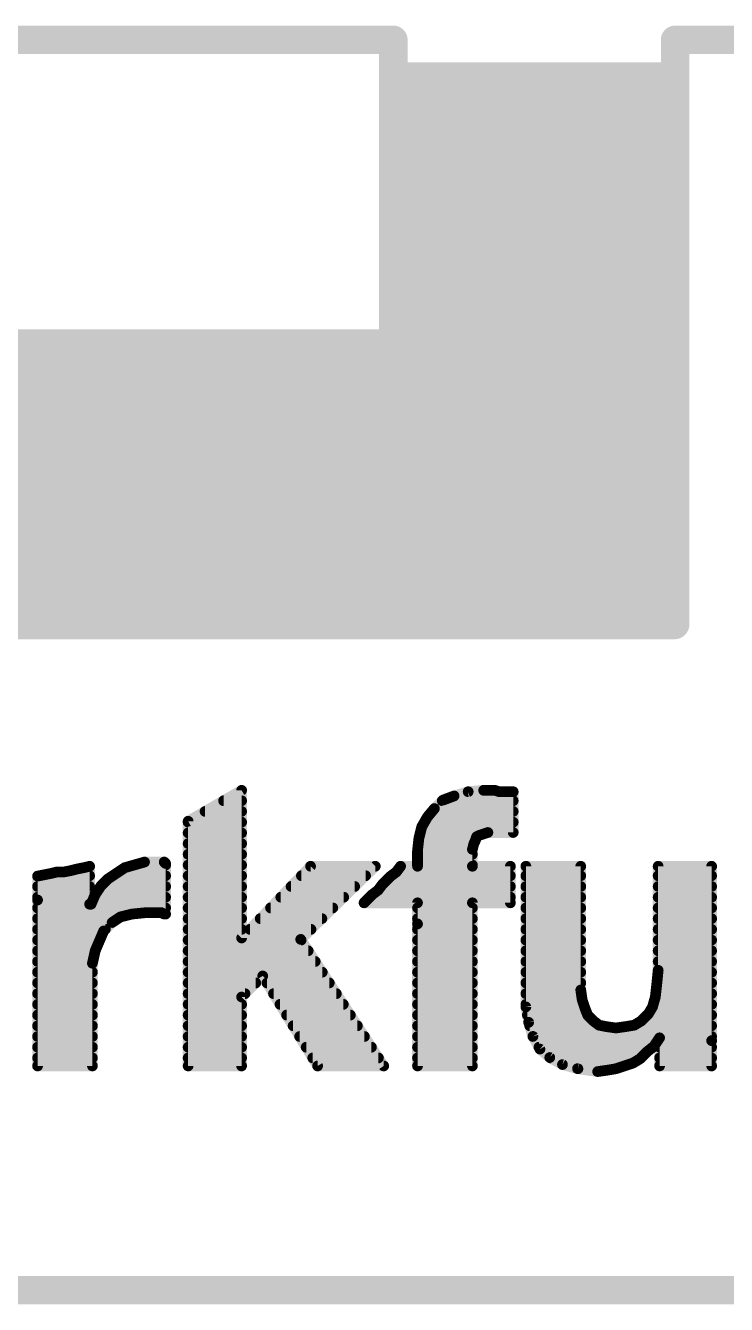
# Model space of a CAD drawing. Extents: x -38 to 69, y -31 to 38.
# Drawn here: x 9.55 to 14.53, y 20.73 to 29.82 of the extents above; entities that cross this region are included whole.
import ezdxf

# ---------------------------------------------------------------- set-up
doc = ezdxf.new("R2010")
doc.units = 0
for name, color, linetype in [('20', 53, 'CONTINUOUS'), ('21', 41, 'CONTINUOUS'), ('46', 140, 'CONTINUOUS')]:
    doc.layers.add(name, color=color, linetype=linetype)

# ---------------------------------------------------------------- blocks, each defined once
blk = doc.blocks.new('RECT')
blk.add_solid([(-0.5, -0.5), (0.5, -0.5), (-0.5, 0.5), (0.5, 0.5)])

msp = doc.modelspace()

# ---------------------------------------------------------------- linework, layer by layer
at = {"layer": '20', "const_width": 0.2032}
for points in [[(12.16, 29.718), (-3.556, 29.718)], [(12.16, 29.718), (12.16, 27.558)], [(14.163, 25.5626), (14.163, 29.718)], [(14.163, 29.718), (23.749, 29.718)], [(12.16, 27.558), (6.16, 27.558)], [(6.16, 25.558), (14.16, 25.558)], [(1.905, 20.828), (18.415, 20.828)]]:
    msp.add_lwpolyline(points, dxfattribs=at)
at = {"layer": '20', "const_width": 0.1016}
for points in [[(12.2108, 29.718, 1), (12.1092, 29.718)], [(12.16, 29.6672, 1), (12.16, 29.7688)], [(14.2138, 29.718, 1), (14.1122, 29.718)], [(14.163, 29.7688, 1), (14.163, 29.6672)], [(12.16, 27.5072, 1), (12.16, 27.6088)], [(12.1092, 27.558, 1), (12.2108, 27.558)], [(14.16, 25.5072, 1), (14.16, 25.6088)], [(14.1122, 25.5626, 1), (14.2138, 25.5626)]]:
    msp.add_lwpolyline(points, format="xyb", dxfattribs=at)
at = {"layer": '21', "const_width": 0.0762}
for points in [[(10.702, 24.162), (11.082, 24.382)], [(11.082, 24.382), (11.082, 23.332)], [(12.512, 24.312), (12.592, 24.342)], [(12.592, 24.342), (12.692, 24.372)], [(12.692, 24.372), (12.802, 24.382)], [(12.802, 24.382), (12.882, 24.382)], [(12.882, 24.382), (12.912, 24.372)], [(12.912, 24.372), (13.012, 24.372)], [(13.012, 24.372), (13.012, 24.082)], [(10.9538, 24.3078), (11.082, 24.3078)], [(12.402, 24.192), (12.452, 24.252)], [(12.452, 24.252), (12.512, 24.312)], [(12.5078, 24.3078), (13.012, 24.3078)], [(10.702, 22.422), (10.702, 24.162)], [(10.702, 24.1554), (11.082, 24.1554)], [(10.8222, 24.2316), (11.082, 24.2316)], [(12.362, 24.122), (12.402, 24.192)], [(12.3811, 24.1554), (13.012, 24.1554)], [(12.435, 24.2316), (13.012, 24.2316)], [(10.702, 24.0792), (11.082, 24.0792)], [(12.342, 24.042), (12.362, 24.122)], [(12.3513, 24.0792), (12.8236, 24.0792)], [(12.772, 24.062), (12.752, 24.052)], [(12.802, 24.072), (12.772, 24.062)], [(12.832, 24.082), (12.802, 24.072)], [(13.012, 24.082), (12.832, 24.082)], [(10.702, 24.003), (11.082, 24.003)], [(12.332, 23.952), (12.342, 24.042)], [(12.3377, 24.003), (12.7325, 24.003)], [(12.732, 24.002), (12.722, 23.962)], [(12.742, 24.022), (12.732, 24.002)], [(12.752, 24.052), (12.742, 24.022)], [(10.702, 23.9268), (11.082, 23.9268)], [(12.332, 23.842), (12.332, 23.952)], [(12.332, 23.9268), (12.722, 23.9268)], [(12.722, 23.962), (12.722, 23.842)], [(9.682, 23.782), (9.732, 23.792)], [(9.732, 23.792), (9.772, 23.802)], [(9.772, 23.802), (9.822, 23.802)], [(9.822, 23.802), (9.872, 23.812)], [(9.872, 23.812), (9.912, 23.822)], [(9.912, 23.822), (9.962, 23.832)], [(9.962, 23.832), (10.002, 23.842)], [(10.002, 23.842), (10.002, 23.572)], [(10.132, 23.752), (10.192, 23.792)], [(10.192, 23.792), (10.252, 23.832)], [(10.252, 23.832), (10.322, 23.852)], [(10.3171, 23.8506), (10.542, 23.8506)], [(10.322, 23.852), (10.392, 23.872)], [(10.392, 23.872), (10.532, 23.872)], [(10.532, 23.872), (10.542, 23.862)], [(10.542, 23.862), (10.542, 23.502)], [(10.702, 23.8506), (11.082, 23.8506)], [(11.082, 23.332), (11.572, 23.842)], [(12.032, 23.842), (11.502, 23.322)], [(11.572, 23.842), (12.032, 23.842)], [(12.142, 23.772), (12.182, 23.802)], [(12.182, 23.802), (12.212, 23.842)], [(12.212, 23.842), (12.332, 23.842)], [(12.332, 23.8506), (12.722, 23.8506)], [(12.722, 23.842), (12.992, 23.842)], [(12.992, 23.842), (12.992, 23.582)], [(13.102, 22.842), (13.102, 23.842)], [(13.102, 23.842), (13.492, 23.842)], [(13.492, 23.842), (13.492, 22.962)], [(14.042, 23.102), (14.042, 23.842)], [(14.042, 23.842), (14.422, 23.842)], [(14.422, 23.842), (14.422, 22.602)], [(9.632, 23.772), (9.682, 23.782)], [(9.632, 23.602), (9.632, 23.772)], [(9.632, 23.6982), (10.002, 23.6982)], [(9.644, 23.7744), (10.002, 23.7744)], [(10.042, 23.642), (10.082, 23.702)], [(10.0795, 23.6982), (10.542, 23.6982)], [(10.082, 23.702), (10.132, 23.752)], [(10.1656, 23.7744), (10.542, 23.7744)], [(10.702, 23.7744), (11.082, 23.7744)], [(10.702, 23.6982), (11.082, 23.6982)], [(11.4338, 23.6982), (11.8854, 23.6982)], [(11.5071, 23.7744), (11.9631, 23.7744)], [(12.052, 23.672), (12.082, 23.712)], [(12.0716, 23.6982), (12.992, 23.6982)], [(12.082, 23.712), (12.112, 23.742)], [(12.112, 23.742), (12.142, 23.772)], [(12.1452, 23.7744), (12.992, 23.7744)], [(13.102, 23.7744), (13.492, 23.7744)], [(13.102, 23.6982), (13.492, 23.6982)], [(14.042, 23.7744), (14.422, 23.7744)], [(14.042, 23.6982), (14.422, 23.6982)], [(9.632, 23.622), (10.002, 23.622)], [(10.012, 23.572), (10.042, 23.642)], [(10.0334, 23.622), (10.542, 23.622)], [(10.702, 23.622), (11.082, 23.622)], [(11.3606, 23.622), (11.8078, 23.622)], [(11.952, 23.582), (11.982, 23.612)], [(11.982, 23.612), (12.012, 23.642)], [(11.992, 23.622), (12.992, 23.622)], [(12.012, 23.642), (12.052, 23.672)], [(13.102, 23.622), (13.492, 23.622)], [(14.042, 23.622), (14.422, 23.622)], [(9.632, 22.422), (9.632, 23.602)], [(9.632, 23.5458), (10.542, 23.5458)], [(10.002, 23.572), (10.012, 23.572)], [(10.702, 23.5458), (11.082, 23.5458)], [(11.2874, 23.5458), (11.7301, 23.5458)], [(12.332, 23.582), (11.952, 23.582)], [(12.332, 23.432), (12.332, 23.582)], [(12.332, 23.5458), (12.722, 23.5458)], [(12.992, 23.582), (12.722, 23.582)], [(12.722, 23.582), (12.722, 22.422)], [(13.102, 23.5458), (13.492, 23.5458)], [(14.042, 23.5458), (14.422, 23.5458)], [(9.632, 23.4696), (10.2034, 23.4696)], [(10.162, 23.442), (10.102, 23.382)], [(10.222, 23.482), (10.162, 23.442)], [(10.302, 23.502), (10.222, 23.482)], [(10.402, 23.512), (10.302, 23.502)], [(10.512, 23.512), (10.402, 23.512)], [(10.532, 23.502), (10.512, 23.512)], [(10.542, 23.502), (10.532, 23.502)], [(10.702, 23.4696), (11.082, 23.4696)], [(11.2142, 23.4696), (11.6524, 23.4696)], [(12.332, 23.4696), (12.722, 23.4696)], [(12.332, 22.422), (12.332, 23.432)], [(13.102, 23.4696), (13.492, 23.4696)], [(14.042, 23.4696), (14.422, 23.4696)], [(9.632, 23.3934), (10.1134, 23.3934)], [(10.102, 23.382), (10.072, 23.312)], [(10.702, 23.3934), (11.082, 23.3934)], [(11.141, 23.3934), (11.5748, 23.3934)], [(12.332, 23.3934), (12.722, 23.3934)], [(13.102, 23.3934), (13.492, 23.3934)], [(14.042, 23.3934), (14.422, 23.3934)], [(9.632, 23.3172), (10.0742, 23.3172)], [(9.632, 23.241), (10.0418, 23.241)], [(10.042, 23.242), (10.022, 23.152)], [(10.072, 23.312), (10.042, 23.242)], [(10.702, 23.3172), (11.5051, 23.3172)], [(10.702, 23.241), (11.5551, 23.241)], [(11.502, 23.322), (12.092, 22.422)], [(12.332, 23.3172), (12.722, 23.3172)], [(12.332, 23.241), (12.722, 23.241)], [(13.102, 23.3172), (13.492, 23.3172)], [(13.102, 23.241), (13.492, 23.241)], [(14.042, 23.3172), (14.422, 23.3172)], [(14.042, 23.241), (14.422, 23.241)], [(9.632, 23.1648), (10.0248, 23.1648)], [(10.022, 23.152), (10.022, 22.422)], [(10.702, 23.1648), (11.6051, 23.1648)], [(12.332, 23.1648), (12.722, 23.1648)], [(13.102, 23.1648), (13.492, 23.1648)], [(14.042, 23.1648), (14.422, 23.1648)], [(9.632, 23.0886), (10.022, 23.0886)], [(10.702, 23.0886), (11.655, 23.0886)], [(11.232, 23.062), (11.082, 22.912)], [(11.622, 22.422), (11.232, 23.062)], [(12.332, 23.0886), (12.722, 23.0886)], [(13.102, 23.0886), (13.492, 23.0886)], [(14.032, 23.002), (14.042, 23.102)], [(14.0407, 23.0886), (14.422, 23.0886)], [(9.632, 23.0124), (10.022, 23.0124)], [(10.702, 23.0124), (11.1824, 23.0124)], [(11.2622, 23.0124), (11.705, 23.0124)], [(12.332, 23.0124), (12.722, 23.0124)], [(13.102, 23.0124), (13.492, 23.0124)], [(14.022, 22.912), (14.032, 23.002)], [(14.033, 23.0124), (14.422, 23.0124)], [(9.632, 22.9362), (10.022, 22.9362)], [(10.702, 22.9362), (11.1062, 22.9362)], [(11.082, 22.912), (11.082, 22.422)], [(11.3087, 22.9362), (11.7549, 22.9362)], [(12.332, 22.9362), (12.722, 22.9362)], [(13.102, 22.9362), (13.4957, 22.9362)], [(13.492, 22.962), (13.502, 22.892)], [(13.502, 22.892), (13.522, 22.832)], [(14.002, 22.842), (14.022, 22.912)], [(14.0247, 22.9362), (14.422, 22.9362)], [(9.632, 22.86), (10.022, 22.86)], [(10.702, 22.86), (11.082, 22.86)], [(11.3551, 22.86), (11.8049, 22.86)], [(12.332, 22.86), (12.722, 22.86)], [(13.102, 22.86), (13.5127, 22.86)], [(13.122, 22.732), (13.102, 22.842)], [(13.522, 22.832), (13.542, 22.782)], [(13.922, 22.742), (13.972, 22.792)], [(13.972, 22.792), (14.002, 22.842)], [(14.0071, 22.86), (14.422, 22.86)], [(9.632, 22.7838), (10.022, 22.7838)], [(9.632, 22.7076), (10.022, 22.7076)], [(10.702, 22.7838), (11.082, 22.7838)], [(10.702, 22.7076), (11.082, 22.7076)], [(11.4015, 22.7838), (11.8548, 22.7838)], [(11.448, 22.7076), (11.9048, 22.7076)], [(12.332, 22.7838), (12.722, 22.7838)], [(12.332, 22.7076), (12.722, 22.7076)], [(13.1126, 22.7838), (13.5413, 22.7838)], [(13.152, 22.632), (13.122, 22.732)], [(13.1293, 22.7076), (13.644, 22.7076)], [(13.542, 22.782), (13.582, 22.742)], [(13.582, 22.742), (13.622, 22.712)], [(13.622, 22.712), (13.672, 22.702)], [(13.672, 22.702), (13.742, 22.692)], [(13.742, 22.692), (13.812, 22.702)], [(13.812, 22.702), (13.872, 22.712)], [(13.8456, 22.7076), (14.422, 22.7076)], [(13.872, 22.712), (13.922, 22.742)], [(13.9638, 22.7838), (14.422, 22.7838)], [(9.632, 22.6314), (10.022, 22.6314)], [(10.702, 22.6314), (11.082, 22.6314)], [(11.4944, 22.6314), (11.9547, 22.6314)], [(12.332, 22.6314), (12.722, 22.6314)], [(13.202, 22.542), (13.152, 22.632)], [(13.1523, 22.6314), (14.422, 22.6314)], [(14.052, 22.622), (14.012, 22.562)], [(14.052, 22.422), (14.052, 22.622)], [(9.632, 22.5552), (10.022, 22.5552)], [(10.702, 22.5552), (11.082, 22.5552)], [(11.5408, 22.5552), (12.0047, 22.5552)], [(12.332, 22.5552), (12.722, 22.5552)], [(13.1947, 22.5552), (14.0035, 22.5552)], [(13.272, 22.482), (13.202, 22.542)], [(13.962, 22.522), (13.912, 22.472)], [(14.012, 22.562), (13.962, 22.522)], [(14.052, 22.5552), (14.422, 22.5552)], [(14.422, 22.602), (14.422, 22.422)], [(9.632, 22.479), (10.022, 22.479)], [(10.702, 22.479), (11.082, 22.479)], [(11.5873, 22.479), (12.0546, 22.479)], [(12.332, 22.479), (12.722, 22.479)], [(13.362, 22.432), (13.272, 22.482)], [(13.2774, 22.479), (13.919, 22.479)], [(13.472, 22.402), (13.362, 22.432)], [(13.862, 22.442), (13.802, 22.422)], [(13.912, 22.472), (13.862, 22.442)], [(14.052, 22.479), (14.422, 22.479)], [(10.022, 22.422), (9.632, 22.422)], [(11.082, 22.422), (10.702, 22.422)], [(12.092, 22.422), (11.622, 22.422)], [(12.722, 22.422), (12.332, 22.422)], [(13.4691, 22.4028), (13.7444, 22.4028)], [(13.612, 22.382), (13.472, 22.402)], [(13.682, 22.392), (13.612, 22.382)], [(13.742, 22.402), (13.682, 22.392)], [(13.802, 22.422), (13.742, 22.402)], [(14.422, 22.422), (14.052, 22.422)]]:
    msp.add_lwpolyline(points, dxfattribs=at)
at = {"layer": '21', "const_width": 0.0381}
for points in [[(11.1011, 24.382, 1), (11.063, 24.382)], [(11.0915, 24.3655, 1), (11.0725, 24.3985)], [(12.5865, 24.3602, 1), (12.5975, 24.3238)], [(12.5987, 24.3242, 1), (12.5853, 24.3598)], [(12.6903, 24.391, 1), (12.6937, 24.353)], [(12.6975, 24.3538, 1), (12.6865, 24.3902)], [(12.802, 24.4011, 1), (12.802, 24.363)], [(12.8037, 24.363, 1), (12.8003, 24.401)], [(12.888, 24.4001, 1), (12.876, 24.3639)], [(12.882, 24.363, 1), (12.882, 24.4011)], [(12.912, 24.391, 1), (12.912, 24.3529)], [(12.906, 24.3539, 1), (12.918, 24.3901)], [(13.0311, 24.372, 1), (12.993, 24.372)], [(13.012, 24.3529, 1), (13.012, 24.391)], [(10.9538, 24.3269, 1), (10.9538, 24.2888)], [(11.082, 24.2888, 1), (11.082, 24.3269)], [(12.4385, 24.2655, 1), (12.4655, 24.2385)], [(12.4666, 24.2398, 1), (12.4374, 24.2642)], [(12.5078, 24.3269, 1), (12.5078, 24.2888)], [(12.5053, 24.3298, 1), (12.5187, 24.2942)], [(12.5255, 24.2985, 1), (12.4985, 24.3255)], [(13.012, 24.2888, 1), (13.012, 24.3269)], [(10.721, 24.162, 1), (10.6829, 24.162)], [(10.6925, 24.1785, 1), (10.7115, 24.1455)], [(10.702, 24.1745, 1), (10.702, 24.1364)], [(10.8222, 24.2507, 1), (10.8222, 24.2126)], [(11.082, 24.2126, 1), (11.082, 24.2507)], [(11.082, 24.1364, 1), (11.082, 24.1745)], [(12.3811, 24.1745, 1), (12.3811, 24.1364)], [(12.3874, 24.2042, 1), (12.4166, 24.1798)], [(12.4185, 24.1825, 1), (12.3855, 24.2015)], [(12.435, 24.2507, 1), (12.435, 24.2126)], [(13.012, 24.2126, 1), (13.012, 24.2507)], [(13.012, 24.1364, 1), (13.012, 24.1745)], [(10.702, 24.0983, 1), (10.702, 24.0602)], [(11.082, 24.0602, 1), (11.082, 24.0983)], [(12.3513, 24.0983, 1), (12.3513, 24.0602)], [(12.3455, 24.1315, 1), (12.3785, 24.1125)], [(12.3805, 24.1174, 1), (12.3435, 24.1266)], [(12.766, 24.0801, 1), (12.778, 24.0439)], [(12.7805, 24.045, 1), (12.7635, 24.079)], [(12.796, 24.0901, 1), (12.808, 24.0539)], [(12.808, 24.0539, 1), (12.796, 24.0901)], [(12.832, 24.1011, 1), (12.832, 24.063)], [(12.8236, 24.0602, 1), (12.8236, 24.0983)], [(12.838, 24.0639, 1), (12.826, 24.1001)], [(12.993, 24.082, 1), (13.0311, 24.082)], [(13.012, 24.063, 1), (13.012, 24.1011)], [(10.702, 24.0221, 1), (10.702, 23.984)], [(11.082, 23.984, 1), (11.082, 24.0221)], [(12.3377, 24.0221, 1), (12.3377, 23.984)], [(12.3235, 24.0466, 1), (12.3605, 24.0374)], [(12.3609, 24.0399, 1), (12.3231, 24.0441)], [(12.715, 24.0105, 1), (12.749, 23.9935)], [(12.7505, 23.9974, 1), (12.7135, 24.0066)], [(12.7239, 24.028, 1), (12.7601, 24.016)], [(12.759, 24.0135, 1), (12.725, 24.0305)], [(12.7325, 23.984, 1), (12.7325, 24.0221)], [(12.7435, 24.069, 1), (12.7605, 24.035)], [(12.7701, 24.046, 1), (12.7339, 24.058)], [(10.702, 23.9459, 1), (10.702, 23.9078)], [(11.082, 23.9078, 1), (11.082, 23.9459)], [(12.3131, 23.9541, 1), (12.3509, 23.9499)], [(12.332, 23.9459, 1), (12.332, 23.9078)], [(12.3511, 23.952, 1), (12.313, 23.952)], [(12.7411, 23.962, 1), (12.703, 23.962)], [(12.7035, 23.9666, 1), (12.7405, 23.9574)], [(12.722, 23.9078, 1), (12.722, 23.9459)], [(9.7274, 23.8105, 1), (9.7366, 23.7735)], [(9.7357, 23.7733, 1), (9.7283, 23.8107)], [(9.772, 23.821, 1), (9.772, 23.7829)], [(9.7766, 23.7835, 1), (9.7674, 23.8205)], [(9.8183, 23.8207, 1), (9.8257, 23.7833)], [(9.822, 23.7829, 1), (9.822, 23.821)], [(9.8674, 23.8305, 1), (9.8766, 23.7935)], [(9.8757, 23.7933, 1), (9.8683, 23.8307)], [(9.9083, 23.8407, 1), (9.9157, 23.8033)], [(9.9166, 23.8035, 1), (9.9074, 23.8405)], [(9.9574, 23.8505, 1), (9.9666, 23.8135)], [(9.9657, 23.8133, 1), (9.9583, 23.8507)], [(10.0211, 23.842, 1), (9.983, 23.842)], [(10.0066, 23.8235, 1), (9.9974, 23.8605)], [(10.1814, 23.8079, 1), (10.2026, 23.7761)], [(10.2026, 23.7761, 1), (10.1814, 23.8079)], [(10.2468, 23.8503, 1), (10.2572, 23.8137)], [(10.2626, 23.8161, 1), (10.2414, 23.8479)], [(10.3171, 23.8697, 1), (10.3171, 23.8316)], [(10.3168, 23.8703, 1), (10.3272, 23.8337)], [(10.3272, 23.8337, 1), (10.3168, 23.8703)], [(10.392, 23.891, 1), (10.392, 23.8529)], [(10.3972, 23.8537, 1), (10.3868, 23.8903)], [(10.5455, 23.8855, 1), (10.5185, 23.8585)], [(10.561, 23.862, 1), (10.5229, 23.862)], [(10.5285, 23.8485, 1), (10.5555, 23.8755)], [(10.532, 23.8529, 1), (10.532, 23.891)], [(10.542, 23.8316, 1), (10.542, 23.8697)], [(10.702, 23.8697, 1), (10.702, 23.8316)], [(11.082, 23.8316, 1), (11.082, 23.8697)], [(11.572, 23.8611, 1), (11.572, 23.823)], [(11.5857, 23.8288, 1), (11.5583, 23.8552)], [(12.0453, 23.8284, 1), (12.0187, 23.8556)], [(12.032, 23.823, 1), (12.032, 23.8611)], [(12.1668, 23.8134, 1), (12.1972, 23.7906)], [(12.1934, 23.7868, 1), (12.1706, 23.8172)], [(12.212, 23.8611, 1), (12.212, 23.823)], [(12.2272, 23.8306, 1), (12.1968, 23.8534)], [(12.332, 23.8697, 1), (12.332, 23.8316)], [(12.313, 23.842, 1), (12.3511, 23.842)], [(12.332, 23.823, 1), (12.332, 23.8611)], [(12.722, 23.8611, 1), (12.722, 23.823)], [(12.703, 23.842, 1), (12.7411, 23.842)], [(12.722, 23.8316, 1), (12.722, 23.8697)], [(13.0111, 23.842, 1), (12.973, 23.842)], [(12.992, 23.823, 1), (12.992, 23.8611)], [(13.102, 23.8611, 1), (13.102, 23.823)], [(13.1211, 23.842, 1), (13.083, 23.842)], [(13.5111, 23.842, 1), (13.473, 23.842)], [(13.492, 23.823, 1), (13.492, 23.8611)], [(14.061, 23.842, 1), (14.0229, 23.842)], [(14.042, 23.8611, 1), (14.042, 23.823)], [(14.4411, 23.842, 1), (14.403, 23.842)], [(14.422, 23.823, 1), (14.422, 23.8611)], [(9.651, 23.772, 1), (9.6129, 23.772)], [(9.6283, 23.7907, 1), (9.6357, 23.7533)], [(9.632, 23.7172, 1), (9.632, 23.6791)], [(9.644, 23.7934, 1), (9.644, 23.7553)], [(9.6783, 23.8007, 1), (9.6857, 23.7633)], [(9.6857, 23.7633, 1), (9.6783, 23.8007)], [(10.002, 23.7553, 1), (10.002, 23.7934)], [(10.002, 23.6791, 1), (10.002, 23.7172)], [(10.0795, 23.7172, 1), (10.0795, 23.6791)], [(10.0685, 23.7155, 1), (10.0955, 23.6885)], [(10.0979, 23.6914, 1), (10.0661, 23.7126)], [(10.1214, 23.7679, 1), (10.1426, 23.7361)], [(10.1455, 23.7385, 1), (10.1185, 23.7655)], [(10.1656, 23.7934, 1), (10.1656, 23.7553)], [(10.542, 23.7553, 1), (10.542, 23.7934)], [(10.542, 23.6791, 1), (10.542, 23.7172)], [(10.702, 23.7934, 1), (10.702, 23.7553)], [(10.702, 23.7172, 1), (10.702, 23.6791)], [(11.082, 23.7553, 1), (11.082, 23.7934)], [(11.082, 23.6791, 1), (11.082, 23.7172)], [(11.4338, 23.7172, 1), (11.4338, 23.6791)], [(11.5071, 23.7934, 1), (11.5071, 23.7553)], [(11.8854, 23.6791, 1), (11.8854, 23.7172)], [(11.9631, 23.7553, 1), (11.9631, 23.7934)], [(12.0716, 23.7172, 1), (12.0716, 23.6791)], [(12.0685, 23.7255, 1), (12.0955, 23.6985)], [(12.0972, 23.7006, 1), (12.0668, 23.7234)], [(12.0985, 23.7555, 1), (12.1255, 23.7285)], [(12.1255, 23.7285, 1), (12.0985, 23.7555)], [(12.1306, 23.7872, 1), (12.1534, 23.7568)], [(12.1452, 23.7934, 1), (12.1452, 23.7553)], [(12.1555, 23.7585, 1), (12.1285, 23.7855)], [(12.992, 23.7553, 1), (12.992, 23.7934)], [(12.992, 23.6791, 1), (12.992, 23.7172)], [(13.102, 23.7934, 1), (13.102, 23.7553)], [(13.102, 23.7172, 1), (13.102, 23.6791)], [(13.492, 23.7553, 1), (13.492, 23.7934)], [(13.492, 23.6791, 1), (13.492, 23.7172)], [(14.042, 23.7934, 1), (14.042, 23.7553)], [(14.042, 23.7172, 1), (14.042, 23.6791)], [(14.422, 23.7553, 1), (14.422, 23.7934)], [(14.422, 23.6791, 1), (14.422, 23.7172)], [(9.632, 23.641, 1), (9.632, 23.6029)], [(10.002, 23.6029, 1), (10.002, 23.641)], [(10.0334, 23.641, 1), (10.0334, 23.6029)], [(10.0261, 23.6526, 1), (10.0579, 23.6314)], [(10.0595, 23.6345, 1), (10.0245, 23.6495)], [(10.542, 23.6029, 1), (10.542, 23.641)], [(10.702, 23.641, 1), (10.702, 23.6029)], [(11.082, 23.6029, 1), (11.082, 23.641)], [(11.3606, 23.641, 1), (11.3606, 23.6029)], [(11.8078, 23.6029, 1), (11.8078, 23.641)], [(11.9685, 23.6255, 1), (11.9955, 23.5985)], [(11.9955, 23.5985, 1), (11.9685, 23.6255)], [(11.992, 23.641, 1), (11.992, 23.6029)], [(12.0006, 23.6572, 1), (12.0234, 23.6268)], [(12.0255, 23.6285, 1), (11.9985, 23.6555)], [(12.0368, 23.6834, 1), (12.0672, 23.6606)], [(12.0634, 23.6568, 1), (12.0406, 23.6872)], [(12.992, 23.6029, 1), (12.992, 23.641)], [(13.102, 23.641, 1), (13.102, 23.6029)], [(13.492, 23.6029, 1), (13.492, 23.641)], [(14.042, 23.641, 1), (14.042, 23.6029)], [(14.422, 23.6029, 1), (14.422, 23.641)], [(9.651, 23.602, 1), (9.6129, 23.602)], [(9.6129, 23.602, 1), (9.651, 23.602)], [(9.632, 23.5648, 1), (9.632, 23.5267)], [(10.002, 23.5911, 1), (10.002, 23.553)], [(9.983, 23.572, 1), (10.0211, 23.572)], [(9.9945, 23.5795, 1), (10.0295, 23.5645)], [(10.012, 23.553, 1), (10.012, 23.5911)], [(10.542, 23.5267, 1), (10.542, 23.5648)], [(10.702, 23.5648, 1), (10.702, 23.5267)], [(11.082, 23.5267, 1), (11.082, 23.5648)], [(11.2874, 23.5648, 1), (11.2874, 23.5267)], [(11.7301, 23.5267, 1), (11.7301, 23.5648)], [(11.952, 23.6011, 1), (11.952, 23.563)], [(11.9385, 23.5955, 1), (11.9655, 23.5685)], [(12.332, 23.5648, 1), (12.332, 23.5267)], [(12.3511, 23.582, 1), (12.313, 23.582)], [(12.332, 23.563, 1), (12.332, 23.6011)], [(12.722, 23.6011, 1), (12.722, 23.563)], [(12.7411, 23.582, 1), (12.703, 23.582)], [(12.722, 23.5267, 1), (12.722, 23.5648)], [(12.973, 23.582, 1), (13.0111, 23.582)], [(12.992, 23.563, 1), (12.992, 23.6011)], [(13.102, 23.5648, 1), (13.102, 23.5267)], [(13.492, 23.5267, 1), (13.492, 23.5648)], [(14.042, 23.5648, 1), (14.042, 23.5267)], [(14.422, 23.5267, 1), (14.422, 23.5648)], [(9.632, 23.4886, 1), (9.632, 23.4505)], [(10.1514, 23.4579, 1), (10.1726, 23.4261)], [(10.1755, 23.4285, 1), (10.1485, 23.4555)], [(10.2174, 23.5005, 1), (10.2266, 23.4635)], [(10.2034, 23.4505, 1), (10.2034, 23.4886)], [(10.2326, 23.4661, 1), (10.2114, 23.4979)], [(10.3001, 23.521, 1), (10.3039, 23.483)], [(10.3066, 23.4835, 1), (10.2974, 23.5205)], [(10.402, 23.5311, 1), (10.402, 23.493)], [(10.4039, 23.493, 1), (10.4001, 23.531)], [(10.5205, 23.529, 1), (10.5035, 23.495)], [(10.512, 23.493, 1), (10.512, 23.5311)], [(10.532, 23.5211, 1), (10.532, 23.483)], [(10.5229, 23.502, 1), (10.561, 23.502)], [(10.5235, 23.485, 1), (10.5405, 23.519)], [(10.542, 23.483, 1), (10.542, 23.5211)], [(10.702, 23.4886, 1), (10.702, 23.4505)], [(11.082, 23.4505, 1), (11.082, 23.4886)], [(11.2142, 23.4886, 1), (11.2142, 23.4505)], [(11.6524, 23.4505, 1), (11.6524, 23.4886)], [(12.332, 23.4886, 1), (12.332, 23.4505)], [(12.3511, 23.432, 1), (12.313, 23.432)], [(12.722, 23.4505, 1), (12.722, 23.4886)], [(13.102, 23.4886, 1), (13.102, 23.4505)], [(13.492, 23.4505, 1), (13.492, 23.4886)], [(14.042, 23.4886, 1), (14.042, 23.4505)], [(14.422, 23.4505, 1), (14.422, 23.4886)], [(9.632, 23.4124, 1), (9.632, 23.3743)], [(10.0885, 23.3955, 1), (10.1155, 23.3685)], [(10.1195, 23.3745, 1), (10.0845, 23.3895)], [(10.1134, 23.3743, 1), (10.1134, 23.4124)], [(10.702, 23.4124, 1), (10.702, 23.3743)], [(11.082, 23.3743, 1), (11.082, 23.4124)], [(11.141, 23.4124, 1), (11.141, 23.3743)], [(11.5748, 23.3743, 1), (11.5748, 23.4124)], [(12.332, 23.4124, 1), (12.332, 23.3743)], [(12.313, 23.432, 1), (12.3511, 23.432)], [(12.722, 23.3743, 1), (12.722, 23.4124)], [(13.102, 23.4124, 1), (13.102, 23.3743)], [(13.492, 23.3743, 1), (13.492, 23.4124)], [(14.042, 23.4124, 1), (14.042, 23.3743)], [(14.422, 23.3743, 1), (14.422, 23.4124)], [(9.632, 23.3362, 1), (9.632, 23.2981)], [(9.632, 23.26, 1), (9.632, 23.2219)], [(10.0606, 23.2379, 1), (10.0234, 23.2461)], [(10.0418, 23.2219, 1), (10.0418, 23.26)], [(10.0545, 23.3195, 1), (10.0895, 23.3045)], [(10.0895, 23.3045, 1), (10.0545, 23.3195)], [(10.0742, 23.2981, 1), (10.0742, 23.3362)], [(10.702, 23.3362, 1), (10.702, 23.2981)], [(10.702, 23.26, 1), (10.702, 23.2219)], [(11.0683, 23.3452, 1), (11.0957, 23.3188)], [(11.063, 23.332, 1), (11.1011, 23.332)], [(11.4887, 23.3356, 1), (11.5153, 23.3084)], [(11.5179, 23.3324, 1), (11.4861, 23.3116)], [(11.5051, 23.2981, 1), (11.5051, 23.3362)], [(11.5551, 23.2219, 1), (11.5551, 23.26)], [(12.332, 23.3362, 1), (12.332, 23.2981)], [(12.332, 23.26, 1), (12.332, 23.2219)], [(12.722, 23.2981, 1), (12.722, 23.3362)], [(12.722, 23.2219, 1), (12.722, 23.26)], [(13.102, 23.3362, 1), (13.102, 23.2981)], [(13.102, 23.26, 1), (13.102, 23.2219)], [(13.492, 23.2981, 1), (13.492, 23.3362)], [(13.492, 23.2219, 1), (13.492, 23.26)], [(14.042, 23.3362, 1), (14.042, 23.2981)], [(14.042, 23.26, 1), (14.042, 23.2219)], [(14.422, 23.2981, 1), (14.422, 23.3362)], [(14.422, 23.2219, 1), (14.422, 23.26)], [(9.632, 23.1838, 1), (9.632, 23.1457)], [(10.0411, 23.152, 1), (10.003, 23.152)], [(10.0245, 23.2495, 1), (10.0595, 23.2345)], [(10.0248, 23.1457, 1), (10.0248, 23.1838)], [(10.702, 23.1838, 1), (10.702, 23.1457)], [(11.6051, 23.1457, 1), (11.6051, 23.1838)], [(12.332, 23.1838, 1), (12.332, 23.1457)], [(12.722, 23.1457, 1), (12.722, 23.1838)], [(13.102, 23.1838, 1), (13.102, 23.1457)], [(13.492, 23.1457, 1), (13.492, 23.1838)], [(14.042, 23.1838, 1), (14.042, 23.1457)], [(14.422, 23.1457, 1), (14.422, 23.1838)], [(9.632, 23.1076, 1), (9.632, 23.0695)], [(10.0034, 23.1561, 1), (10.0406, 23.1479)], [(10.022, 23.0695, 1), (10.022, 23.1076)], [(10.702, 23.1076, 1), (10.702, 23.0695)], [(11.2483, 23.0719, 1), (11.2157, 23.0521)], [(11.2455, 23.0485, 1), (11.2185, 23.0755)], [(11.655, 23.0695, 1), (11.655, 23.1076)], [(12.332, 23.1076, 1), (12.332, 23.0695)], [(12.722, 23.0695, 1), (12.722, 23.1076)], [(13.102, 23.1076, 1), (13.102, 23.0695)], [(13.492, 23.0695, 1), (13.492, 23.1076)], [(14.0407, 23.1076, 1), (14.0407, 23.0695)], [(14.0229, 23.102, 1), (14.061, 23.102)], [(14.061, 23.1001, 1), (14.023, 23.1039)], [(14.422, 23.0695, 1), (14.422, 23.1076)], [(9.632, 23.0314, 1), (9.632, 22.9933)], [(10.022, 22.9933, 1), (10.022, 23.0314)], [(10.702, 23.0314, 1), (10.702, 22.9933)], [(11.1824, 22.9933, 1), (11.1824, 23.0314)], [(11.2622, 23.0314, 1), (11.2622, 22.9933)], [(11.705, 22.9933, 1), (11.705, 23.0314)], [(12.332, 23.0314, 1), (12.332, 22.9933)], [(12.722, 22.9933, 1), (12.722, 23.0314)], [(13.102, 23.0314, 1), (13.102, 22.9933)], [(13.492, 22.9933, 1), (13.492, 23.0314)], [(14.013, 23.0039, 1), (14.051, 23.0001)], [(14.0509, 22.9999, 1), (14.0131, 23.0041)], [(14.033, 23.0314, 1), (14.033, 22.9933)], [(14.422, 22.9933, 1), (14.422, 23.0314)], [(9.632, 22.9552, 1), (9.632, 22.9171)], [(10.022, 22.9171, 1), (10.022, 22.9552)], [(10.702, 22.9552, 1), (10.702, 22.9171)], [(11.0685, 22.9255, 1), (11.0955, 22.8985)], [(11.1011, 22.912, 1), (11.063, 22.912)], [(11.1062, 22.9171, 1), (11.1062, 22.9552)], [(11.3087, 22.9552, 1), (11.3087, 22.9171)], [(11.7549, 22.9171, 1), (11.7549, 22.9552)], [(12.332, 22.9552, 1), (12.332, 22.9171)], [(12.722, 22.9171, 1), (12.722, 22.9552)], [(13.102, 22.9552, 1), (13.102, 22.9171)], [(13.5109, 22.9647, 1), (13.4731, 22.9593)], [(13.473, 22.962, 1), (13.5111, 22.962)], [(13.5201, 22.898, 1), (13.4839, 22.886)], [(13.4957, 22.9171, 1), (13.4957, 22.9552)], [(14.0031, 22.9141, 1), (14.0409, 22.9099)], [(14.0403, 22.9068, 1), (14.0037, 22.9172)], [(14.0247, 22.9552, 1), (14.0247, 22.9171)], [(14.422, 22.9171, 1), (14.422, 22.9552)], [(9.632, 22.879, 1), (9.632, 22.8409)], [(10.022, 22.8409, 1), (10.022, 22.879)], [(10.702, 22.879, 1), (10.702, 22.8409)], [(11.082, 22.8409, 1), (11.082, 22.879)], [(11.3551, 22.879, 1), (11.3551, 22.8409)], [(11.8049, 22.8409, 1), (11.8049, 22.879)], [(12.332, 22.879, 1), (12.332, 22.8409)], [(12.722, 22.8409, 1), (12.722, 22.879)], [(13.102, 22.879, 1), (13.102, 22.8409)], [(13.1207, 22.8454, 1), (13.0833, 22.8386)], [(13.083, 22.842, 1), (13.1211, 22.842)], [(13.4831, 22.8893, 1), (13.5209, 22.8947)], [(13.5397, 22.8391, 1), (13.5043, 22.8249)], [(13.5039, 22.826, 1), (13.5401, 22.838)], [(13.5127, 22.8409, 1), (13.5127, 22.879)], [(13.9855, 22.7785, 1), (13.9585, 22.8055)], [(13.9837, 22.8472, 1), (14.0203, 22.8368)], [(14.0183, 22.8322, 1), (13.9857, 22.8518)], [(14.0071, 22.879, 1), (14.0071, 22.8409)], [(14.422, 22.8409, 1), (14.422, 22.879)], [(9.632, 22.8028, 1), (9.632, 22.7647)], [(9.632, 22.7266, 1), (9.632, 22.6885)], [(10.022, 22.7647, 1), (10.022, 22.8028)], [(10.022, 22.6885, 1), (10.022, 22.7266)], [(10.702, 22.8028, 1), (10.702, 22.7647)], [(10.702, 22.7266, 1), (10.702, 22.6885)], [(11.082, 22.7647, 1), (11.082, 22.8028)], [(11.082, 22.6885, 1), (11.082, 22.7266)], [(11.4015, 22.8028, 1), (11.4015, 22.7647)], [(11.448, 22.7266, 1), (11.448, 22.6885)], [(11.8548, 22.7647, 1), (11.8548, 22.8028)], [(11.9048, 22.6885, 1), (11.9048, 22.7266)], [(12.332, 22.8028, 1), (12.332, 22.7647)], [(12.332, 22.7266, 1), (12.332, 22.6885)], [(12.722, 22.7647, 1), (12.722, 22.8028)], [(12.722, 22.6885, 1), (12.722, 22.7266)], [(13.1126, 22.8028, 1), (13.1126, 22.7647)], [(13.1402, 22.7375, 1), (13.1038, 22.7265)], [(13.1033, 22.7286, 1), (13.1407, 22.7354)], [(13.1293, 22.7266, 1), (13.1293, 22.6885)], [(13.5555, 22.7955, 1), (13.5285, 22.7685)], [(13.5243, 22.7749, 1), (13.5597, 22.7891)], [(13.5413, 22.7647, 1), (13.5413, 22.8028)], [(13.5934, 22.7572, 1), (13.5706, 22.7268)], [(13.5685, 22.7285, 1), (13.5955, 22.7555)], [(13.6257, 22.7307, 1), (13.6183, 22.6933)], [(13.6106, 22.6968, 1), (13.6334, 22.7272)], [(13.644, 22.6885, 1), (13.644, 22.7266)], [(13.6747, 22.7209, 1), (13.6693, 22.6831)], [(13.6683, 22.6833, 1), (13.6757, 22.7207)], [(13.8089, 22.7208, 1), (13.8151, 22.6832)], [(13.8147, 22.6831, 1), (13.8093, 22.7209)], [(13.8456, 22.7266, 1), (13.8456, 22.6885)], [(13.8622, 22.7283, 1), (13.8818, 22.6957)], [(13.8751, 22.6932, 1), (13.8689, 22.7308)], [(13.9085, 22.7555, 1), (13.9355, 22.7285)], [(13.9318, 22.7257, 1), (13.9122, 22.7583)], [(13.9638, 22.8028, 1), (13.9638, 22.7647)], [(13.9557, 22.8018, 1), (13.9883, 22.7822)], [(14.422, 22.7647, 1), (14.422, 22.8028)], [(14.422, 22.6885, 1), (14.422, 22.7266)], [(9.632, 22.6505, 1), (9.632, 22.6124)], [(10.022, 22.6124, 1), (10.022, 22.6505)], [(10.702, 22.6505, 1), (10.702, 22.6124)], [(11.082, 22.6124, 1), (11.082, 22.6505)], [(11.4944, 22.6505, 1), (11.4944, 22.6124)], [(11.9547, 22.6124, 1), (11.9547, 22.6505)], [(12.332, 22.6505, 1), (12.332, 22.6124)], [(12.722, 22.6124, 1), (12.722, 22.6505)], [(13.1687, 22.6413, 1), (13.1353, 22.6227)], [(13.1523, 22.6505, 1), (13.1523, 22.6124)], [(13.1338, 22.6265, 1), (13.1702, 22.6375)], [(13.7393, 22.7109, 1), (13.7447, 22.6731)], [(13.7393, 22.6731, 1), (13.7447, 22.7109)], [(14.0711, 22.622, 1), (14.033, 22.622)], [(14.0679, 22.6114, 1), (14.0361, 22.6326)], [(14.422, 22.6124, 1), (14.422, 22.6505)], [(9.632, 22.5743, 1), (9.632, 22.5362)], [(10.022, 22.5362, 1), (10.022, 22.5743)], [(10.702, 22.5743, 1), (10.702, 22.5362)], [(11.082, 22.5362, 1), (11.082, 22.5743)], [(11.5408, 22.5743, 1), (11.5408, 22.5362)], [(12.0047, 22.5362, 1), (12.0047, 22.5743)], [(12.332, 22.5743, 1), (12.332, 22.5362)], [(12.722, 22.5362, 1), (12.722, 22.5743)], [(13.1947, 22.5743, 1), (13.1947, 22.5362)], [(13.2144, 22.5565, 1), (13.1896, 22.5275)], [(13.1853, 22.5327, 1), (13.2187, 22.5513)], [(13.9501, 22.5369, 1), (13.9739, 22.5071)], [(13.9755, 22.5085, 1), (13.9485, 22.5355)], [(13.9961, 22.5726, 1), (14.0279, 22.5514)], [(14.0239, 22.5471, 1), (14.0001, 22.5769)], [(14.0035, 22.5362, 1), (14.0035, 22.5743)], [(14.052, 22.5743, 1), (14.052, 22.5362)], [(14.4411, 22.602, 1), (14.403, 22.602)], [(14.403, 22.602, 1), (14.4411, 22.602)], [(14.422, 22.5362, 1), (14.422, 22.5743)], [(9.632, 22.4981, 1), (9.632, 22.46)], [(10.022, 22.46, 1), (10.022, 22.4981)], [(10.702, 22.4981, 1), (10.702, 22.46)], [(11.082, 22.46, 1), (11.082, 22.4981)], [(11.5873, 22.4981, 1), (11.5873, 22.46)], [(12.0546, 22.46, 1), (12.0546, 22.4981)], [(12.332, 22.4981, 1), (12.332, 22.46)], [(12.722, 22.46, 1), (12.722, 22.4981)], [(13.2813, 22.4987, 1), (13.2627, 22.4653)], [(13.2774, 22.4981, 1), (13.2774, 22.46)], [(13.2596, 22.4675, 1), (13.2844, 22.4965)], [(13.367, 22.4504, 1), (13.357, 22.4136)], [(13.3527, 22.4153, 1), (13.3713, 22.4487)], [(13.8522, 22.4583, 1), (13.8718, 22.4257)], [(13.868, 22.4239, 1), (13.856, 22.4601)], [(13.8985, 22.4855, 1), (13.9255, 22.4585)], [(13.9218, 22.4557, 1), (13.9022, 22.4883)], [(13.919, 22.46, 1), (13.919, 22.4981)], [(14.052, 22.4981, 1), (14.052, 22.46)], [(14.422, 22.46, 1), (14.422, 22.4981)], [(9.6129, 22.422, 1), (9.651, 22.422)], [(9.632, 22.4411, 1), (9.632, 22.403)], [(10.003, 22.422, 1), (10.0411, 22.422)], [(10.022, 22.403, 1), (10.022, 22.4411)], [(10.702, 22.4411, 1), (10.702, 22.403)], [(10.6829, 22.422, 1), (10.721, 22.422)], [(11.063, 22.422, 1), (11.1011, 22.422)], [(11.082, 22.403, 1), (11.082, 22.4411)], [(11.622, 22.4411, 1), (11.622, 22.403)], [(11.6057, 22.4121, 1), (11.6383, 22.4319)], [(12.0761, 22.4116, 1), (12.1079, 22.4324)], [(12.092, 22.403, 1), (12.092, 22.4411)], [(12.332, 22.4411, 1), (12.332, 22.403)], [(12.313, 22.422, 1), (12.3511, 22.422)], [(12.703, 22.422, 1), (12.7411, 22.422)], [(12.722, 22.403, 1), (12.722, 22.4411)], [(13.4691, 22.4219, 1), (13.4691, 22.3838)], [(13.4747, 22.4209, 1), (13.4693, 22.3831)], [(13.467, 22.3836, 1), (13.477, 22.4204)], [(13.6093, 22.4009, 1), (13.6147, 22.3631)], [(13.6093, 22.3631, 1), (13.6147, 22.4009)], [(13.6789, 22.4108, 1), (13.6851, 22.3732)], [(13.6847, 22.3731, 1), (13.6793, 22.4109)], [(13.736, 22.4201, 1), (13.748, 22.3839)], [(13.7451, 22.3832, 1), (13.7389, 22.4208)], [(13.7444, 22.3838, 1), (13.7444, 22.4219)], [(13.796, 22.4401, 1), (13.808, 22.4039)], [(13.808, 22.4039, 1), (13.796, 22.4401)], [(14.052, 22.4411, 1), (14.052, 22.403)], [(14.033, 22.422, 1), (14.0711, 22.422)], [(14.403, 22.422, 1), (14.4411, 22.422)], [(14.422, 22.403, 1), (14.422, 22.4411)]]:
    msp.add_lwpolyline(points, format="xyb", dxfattribs=at)

# ---------------------------------------------------------------- block references
at = {"layer": '46', "yscale": 2, "rotation": 180}
for p, xscale in [((13.16, 28.558), 2), ((10.16, 26.558), 8)]:
    msp.add_blockref('RECT', p, dxfattribs=dict(at, xscale=xscale))

doc.saveas('drawing.dxf')
